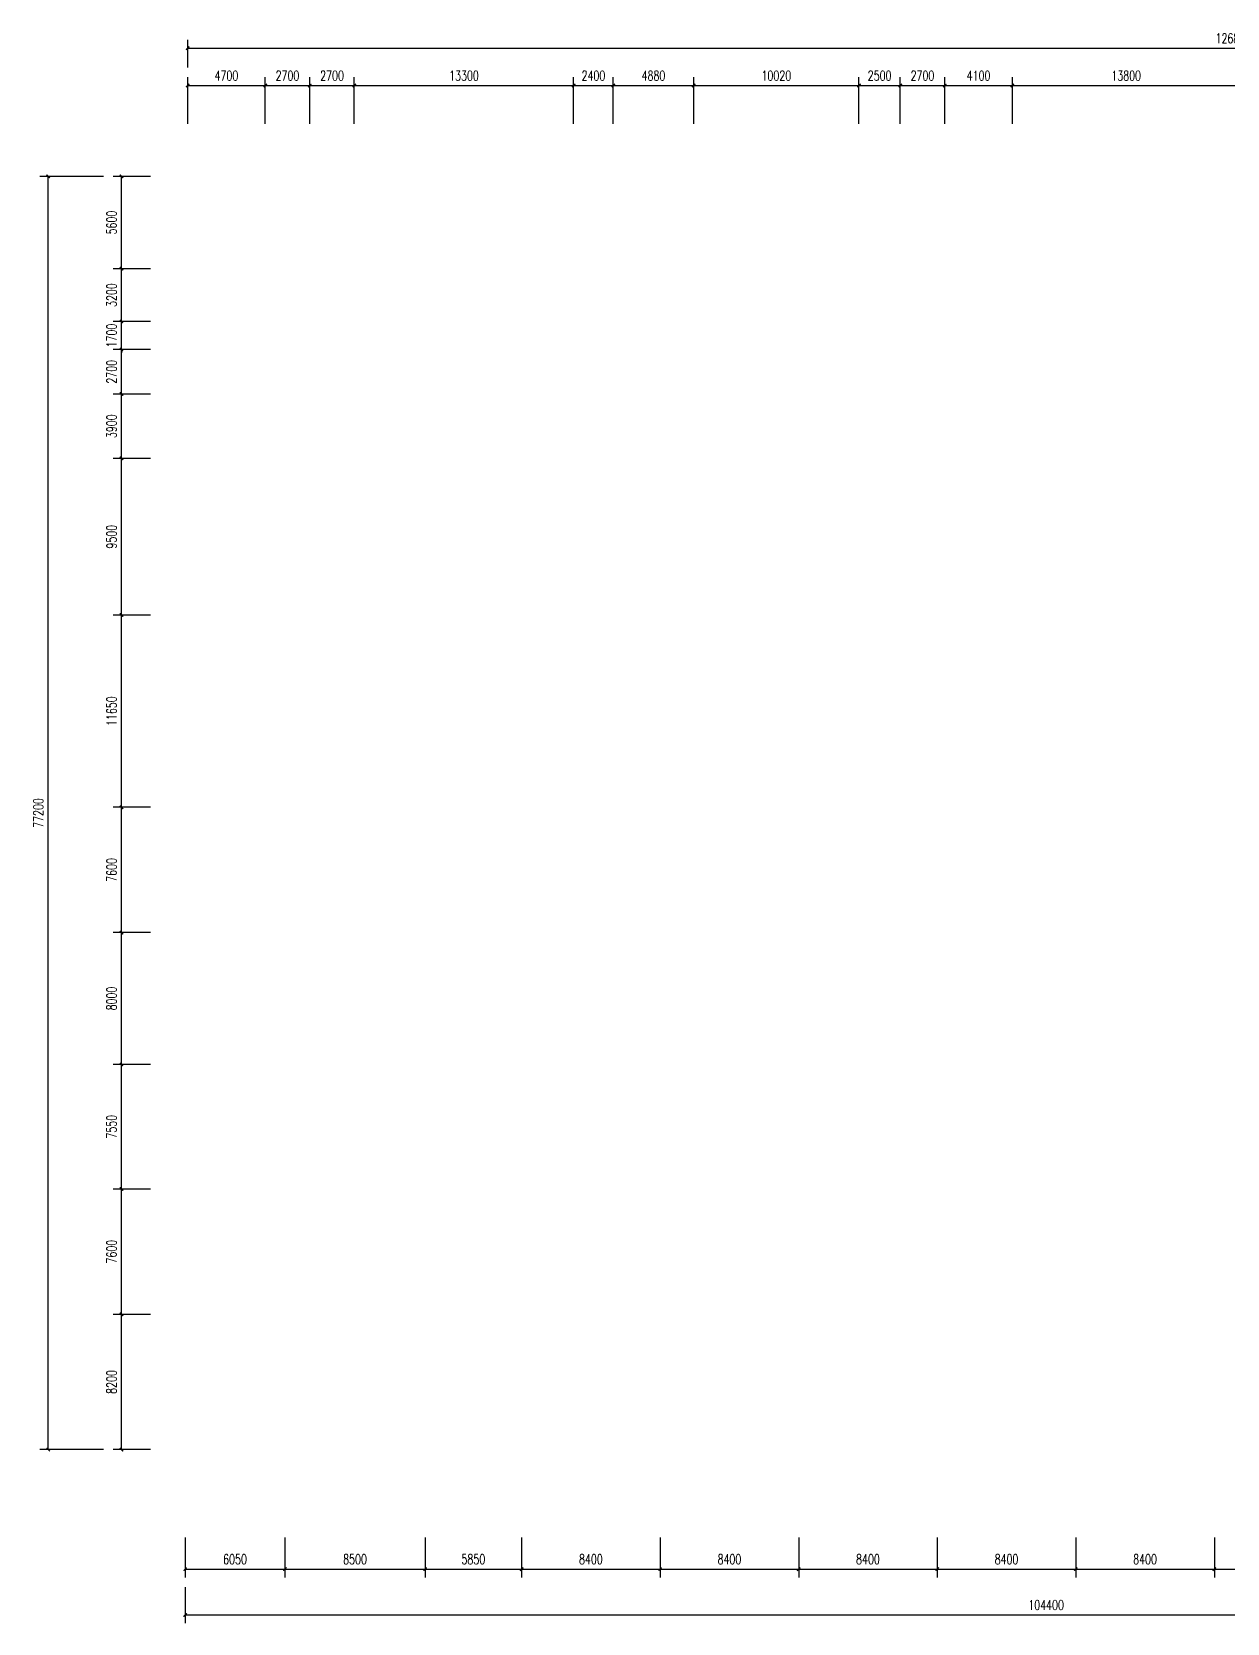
# Model space of a CAD drawing. Extents: x 23428 to 24977637, y 11095 to 11339778.
# Drawn here: x 24293843 to 24366317, y 11167048 to 11263536 of the extents above; entities that cross this region are included whole.
import ezdxf

# ---------------------------------------------------------------- set-up
doc = ezdxf.new("R2010")
doc.units = 0
doc.header["$LTSCALE"] = 1000
doc.layers.add('A-ANNO-DIMS', color=3, linetype='Continuous')
doc.styles.add('DIM_FONT', font='SIMPLEX', dxfattribs={"width": 0.7, "bigfont": 'GBCBIG'})
doc.dimstyles.new('DIMN200', dxfattribs={"dimscale": 2, "dimtxt": 300, "dimasz": 100, "dimexe": 250, "dimexo": 300, "dimgap": 150, "dimtad": 1, "dimdec": 0, "dimzin": 0, "dimdsep": 46, "dimtxsty": 'DIM_FONT', "dimblk": 'ARCHTICK', "dimcen": 0.09, "dimclrt": 7, "dimazin": 2, "dimtfac": 1, "dimtdec": 0, "dimtix": 1, "dimtmove": 2, "dimatfit": 3, "dimldrblk": 'ARCHTICK', "dimfxl": 1, "dimtolj": 1, "dimtzin": 0, "dimarcsym": 0})

# ---------------------------------------------------------------- blocks, each defined once
blk = doc.blocks.new('_ArchTick')
at = {"color": 0, "linetype": 'ByBlock', "const_width": 0.4}
blk.add_lwpolyline([(-0.5, -0.5), (0.5, 0.5)], dxfattribs=at)
blk = doc.blocks.new('*D109')
at = {"layer": 'A-ANNO-DIMS', "color": 0, "lineweight": -2}
for p, q in [((24298179, 11254772), (24294337, 11254772)), ((24294837, 11177572), (24294837, 11254772)), ((24298179, 11177572), (24294337, 11177572))]:
    blk.add_line(p, q, dxfattribs=at)
at = {"layer": 'Defpoints', "color": 0}
for p in [(24294837, 11254772), (24298779, 11254772), (24298779, 11177572)]:
    blk.add_point(p, dxfattribs=at)
at = {"layer": 'A-ANNO-DIMS', "color": 0, "lineweight": -2, "xscale": 200, "yscale": 200, "zscale": 200}
for p, rotation in [((24294837, 11254772), 90), ((24294837, 11177572), 270)]:
    blk.add_blockref('_ArchTick', p, dxfattribs=dict(at, rotation=rotation))
at = {"layer": 'A-ANNO-DIMS', "color": 7, "insert": (24294237, 11216172), "char_height": 600, "attachment_point": 5, "rotation": 90, "style": 'DIM_FONT'}
blk.add_mtext('\\A1;77200', dxfattribs=at)
blk = doc.blocks.new('*D110')
at = {"layer": 'A-ANNO-DIMS', "color": 0, "lineweight": -2}
for p, q in [((24301048, 11185772), (24298779, 11185772)), ((24299279, 11177572), (24299279, 11185772)), ((24301048, 11177572), (24298779, 11177572))]:
    blk.add_line(p, q, dxfattribs=at)
at = {"layer": 'Defpoints', "color": 0}
for p in [(24299279, 11185772), (24301648, 11185772), (24301648, 11177572)]:
    blk.add_point(p, dxfattribs=at)
at = {"layer": 'A-ANNO-DIMS', "color": 0, "lineweight": -2, "xscale": 200, "yscale": 200, "zscale": 200}
for p, rotation in [((24299279, 11185772), 90), ((24299279, 11177572), 270)]:
    blk.add_blockref('_ArchTick', p, dxfattribs=dict(at, rotation=rotation))
at = {"layer": 'A-ANNO-DIMS', "color": 7, "insert": (24298679, 11181672), "char_height": 600, "attachment_point": 5, "rotation": 90, "style": 'DIM_FONT'}
blk.add_mtext('\\A1;8200', dxfattribs=at)
blk = doc.blocks.new('*D111')
at = {"layer": 'A-ANNO-DIMS', "color": 0, "lineweight": -2}
for p, q in [((24301048, 11193372), (24298779, 11193372)), ((24299279, 11185772), (24299279, 11193372)), ((24301048, 11185772), (24298779, 11185772))]:
    blk.add_line(p, q, dxfattribs=at)
at = {"layer": 'Defpoints', "color": 0}
for p in [(24299279, 11193372), (24301648, 11193372), (24301648, 11185772)]:
    blk.add_point(p, dxfattribs=at)
at = {"layer": 'A-ANNO-DIMS', "color": 0, "lineweight": -2, "xscale": 200, "yscale": 200, "zscale": 200}
for p, rotation in [((24299279, 11193372), 90), ((24299279, 11185772), 270)]:
    blk.add_blockref('_ArchTick', p, dxfattribs=dict(at, rotation=rotation))
at = {"layer": 'A-ANNO-DIMS', "color": 7, "insert": (24298679, 11189572), "char_height": 600, "attachment_point": 5, "rotation": 90, "style": 'DIM_FONT'}
blk.add_mtext('\\A1;7600', dxfattribs=at)
blk = doc.blocks.new('*D112')
at = {"layer": 'A-ANNO-DIMS', "color": 0, "lineweight": -2}
for p, q in [((24301048, 11200922), (24298779, 11200922)), ((24299279, 11193372), (24299279, 11200922)), ((24301048, 11193372), (24298779, 11193372))]:
    blk.add_line(p, q, dxfattribs=at)
at = {"layer": 'Defpoints', "color": 0}
for p in [(24299279, 11200922), (24301648, 11200922), (24301648, 11193372)]:
    blk.add_point(p, dxfattribs=at)
at = {"layer": 'A-ANNO-DIMS', "color": 0, "lineweight": -2, "xscale": 200, "yscale": 200, "zscale": 200}
for p, rotation in [((24299279, 11200922), 90), ((24299279, 11193372), 270)]:
    blk.add_blockref('_ArchTick', p, dxfattribs=dict(at, rotation=rotation))
at = {"layer": 'A-ANNO-DIMS', "color": 7, "insert": (24298679, 11197147), "char_height": 600, "attachment_point": 5, "rotation": 90, "style": 'DIM_FONT'}
blk.add_mtext('\\A1;7550', dxfattribs=at)
blk = doc.blocks.new('*D113')
at = {"layer": 'A-ANNO-DIMS', "color": 0, "lineweight": -2}
for p, q in [((24301048, 11208922), (24298779, 11208922)), ((24299279, 11200922), (24299279, 11208922)), ((24301048, 11200922), (24298779, 11200922))]:
    blk.add_line(p, q, dxfattribs=at)
at = {"layer": 'Defpoints', "color": 0}
for p in [(24299279, 11208922), (24301648, 11208922), (24301648, 11200922)]:
    blk.add_point(p, dxfattribs=at)
at = {"layer": 'A-ANNO-DIMS', "color": 0, "lineweight": -2, "xscale": 200, "yscale": 200, "zscale": 200}
for p, rotation in [((24299279, 11208922), 90), ((24299279, 11200922), 270)]:
    blk.add_blockref('_ArchTick', p, dxfattribs=dict(at, rotation=rotation))
at = {"layer": 'A-ANNO-DIMS', "color": 7, "insert": (24298679, 11204922), "char_height": 600, "attachment_point": 5, "rotation": 90, "style": 'DIM_FONT'}
blk.add_mtext('\\A1;8000', dxfattribs=at)
blk = doc.blocks.new('*D114')
at = {"layer": 'A-ANNO-DIMS', "color": 0, "lineweight": -2}
for p, q in [((24301048, 11216522), (24298779, 11216522)), ((24299279, 11208922), (24299279, 11216522)), ((24301048, 11208922), (24298779, 11208922))]:
    blk.add_line(p, q, dxfattribs=at)
at = {"layer": 'Defpoints', "color": 0}
for p in [(24299279, 11216522), (24301648, 11216522), (24301648, 11208922)]:
    blk.add_point(p, dxfattribs=at)
at = {"layer": 'A-ANNO-DIMS', "color": 0, "lineweight": -2, "xscale": 200, "yscale": 200, "zscale": 200}
for p, rotation in [((24299279, 11216522), 90), ((24299279, 11208922), 270)]:
    blk.add_blockref('_ArchTick', p, dxfattribs=dict(at, rotation=rotation))
at = {"layer": 'A-ANNO-DIMS', "color": 7, "insert": (24298679, 11212722), "char_height": 600, "attachment_point": 5, "rotation": 90, "style": 'DIM_FONT'}
blk.add_mtext('\\A1;7600', dxfattribs=at)
blk = doc.blocks.new('*D115')
at = {"layer": 'A-ANNO-DIMS', "color": 0, "lineweight": -2}
for p, q in [((24301048, 11228172), (24298779, 11228172)), ((24299279, 11216522), (24299279, 11228172)), ((24301048, 11216522), (24298779, 11216522))]:
    blk.add_line(p, q, dxfattribs=at)
at = {"layer": 'Defpoints', "color": 0}
for p in [(24299279, 11228172), (24301648, 11228172), (24301648, 11216522)]:
    blk.add_point(p, dxfattribs=at)
at = {"layer": 'A-ANNO-DIMS', "color": 0, "lineweight": -2, "xscale": 200, "yscale": 200, "zscale": 200}
for p, rotation in [((24299279, 11228172), 90), ((24299279, 11216522), 270)]:
    blk.add_blockref('_ArchTick', p, dxfattribs=dict(at, rotation=rotation))
at = {"layer": 'A-ANNO-DIMS', "color": 7, "insert": (24298679, 11222347), "char_height": 600, "attachment_point": 5, "rotation": 90, "style": 'DIM_FONT'}
blk.add_mtext('\\A1;11650', dxfattribs=at)
blk = doc.blocks.new('*D116')
at = {"layer": 'A-ANNO-DIMS', "color": 0, "lineweight": -2}
for p, q in [((24301048, 11237672), (24298779, 11237672)), ((24299279, 11228172), (24299279, 11237672)), ((24301048, 11228172), (24298779, 11228172))]:
    blk.add_line(p, q, dxfattribs=at)
at = {"layer": 'Defpoints', "color": 0}
for p in [(24299279, 11237672), (24301648, 11237672), (24301648, 11228172)]:
    blk.add_point(p, dxfattribs=at)
at = {"layer": 'A-ANNO-DIMS', "color": 0, "lineweight": -2, "xscale": 200, "yscale": 200, "zscale": 200}
for p, rotation in [((24299279, 11237672), 90), ((24299279, 11228172), 270)]:
    blk.add_blockref('_ArchTick', p, dxfattribs=dict(at, rotation=rotation))
at = {"layer": 'A-ANNO-DIMS', "color": 7, "insert": (24298679, 11232922), "char_height": 600, "attachment_point": 5, "rotation": 90, "style": 'DIM_FONT'}
blk.add_mtext('\\A1;9500', dxfattribs=at)
blk = doc.blocks.new('*D117')
at = {"layer": 'A-ANNO-DIMS', "color": 0, "lineweight": -2}
for p, q in [((24301048, 11241572), (24298779, 11241572)), ((24299279, 11237672), (24299279, 11241572)), ((24301048, 11237672), (24298779, 11237672))]:
    blk.add_line(p, q, dxfattribs=at)
at = {"layer": 'Defpoints', "color": 0}
for p in [(24299279, 11241572), (24301648, 11241572), (24301648, 11237672)]:
    blk.add_point(p, dxfattribs=at)
at = {"layer": 'A-ANNO-DIMS', "color": 0, "lineweight": -2, "xscale": 200, "yscale": 200, "zscale": 200}
for p, rotation in [((24299279, 11241572), 90), ((24299279, 11237672), 270)]:
    blk.add_blockref('_ArchTick', p, dxfattribs=dict(at, rotation=rotation))
at = {"layer": 'A-ANNO-DIMS', "color": 7, "insert": (24298679, 11239622), "char_height": 600, "attachment_point": 5, "rotation": 90, "style": 'DIM_FONT'}
blk.add_mtext('\\A1;3900', dxfattribs=at)
blk = doc.blocks.new('*D118')
at = {"layer": 'A-ANNO-DIMS', "color": 0, "lineweight": -2}
for p, q in [((24301048, 11244272), (24298779, 11244272)), ((24299279, 11241572), (24299279, 11244272)), ((24301048, 11241572), (24298779, 11241572))]:
    blk.add_line(p, q, dxfattribs=at)
at = {"layer": 'Defpoints', "color": 0}
for p in [(24299279, 11244272), (24301648, 11244272), (24301648, 11241572)]:
    blk.add_point(p, dxfattribs=at)
at = {"layer": 'A-ANNO-DIMS', "color": 0, "lineweight": -2, "xscale": 200, "yscale": 200, "zscale": 200}
for p, rotation in [((24299279, 11244272), 90), ((24299279, 11241572), 270)]:
    blk.add_blockref('_ArchTick', p, dxfattribs=dict(at, rotation=rotation))
at = {"layer": 'A-ANNO-DIMS', "color": 7, "insert": (24298679, 11242922), "char_height": 600, "attachment_point": 5, "rotation": 90, "style": 'DIM_FONT'}
blk.add_mtext('\\A1;2700', dxfattribs=at)
blk = doc.blocks.new('*D119')
at = {"layer": 'A-ANNO-DIMS', "color": 0, "lineweight": -2}
for p, q in [((24301048, 11245972), (24298779, 11245972)), ((24299279, 11245972), (24299279, 11246172)), ((24299279, 11244272), (24299279, 11245972)), ((24301048, 11244272), (24298779, 11244272)), ((24299279, 11244272), (24299279, 11244072))]:
    blk.add_line(p, q, dxfattribs=at)
at = {"layer": 'Defpoints', "color": 0}
for p in [(24299279, 11245972), (24301648, 11245972), (24301648, 11244272)]:
    blk.add_point(p, dxfattribs=at)
at = {"layer": 'A-ANNO-DIMS', "color": 0, "lineweight": -2, "xscale": 200, "yscale": 200, "zscale": 200}
for p, rotation in [((24299279, 11245972), 270), ((24299279, 11244272), 90)]:
    blk.add_blockref('_ArchTick', p, dxfattribs=dict(at, rotation=rotation))
at = {"layer": 'A-ANNO-DIMS', "color": 7, "insert": (24298679, 11245122), "char_height": 600, "attachment_point": 5, "rotation": 90, "style": 'DIM_FONT'}
blk.add_mtext('\\A1;1700', dxfattribs=at)
blk = doc.blocks.new('*D120')
at = {"layer": 'A-ANNO-DIMS', "color": 0, "lineweight": -2}
for p, q in [((24301048, 11249172), (24298779, 11249172)), ((24299279, 11245972), (24299279, 11249172)), ((24301048, 11245972), (24298779, 11245972))]:
    blk.add_line(p, q, dxfattribs=at)
at = {"layer": 'Defpoints', "color": 0}
for p in [(24299279, 11249172), (24301648, 11249172), (24301648, 11245972)]:
    blk.add_point(p, dxfattribs=at)
at = {"layer": 'A-ANNO-DIMS', "color": 0, "lineweight": -2, "xscale": 200, "yscale": 200, "zscale": 200}
for p, rotation in [((24299279, 11249172), 90), ((24299279, 11245972), 270)]:
    blk.add_blockref('_ArchTick', p, dxfattribs=dict(at, rotation=rotation))
at = {"layer": 'A-ANNO-DIMS', "color": 7, "insert": (24298679, 11247572), "char_height": 600, "attachment_point": 5, "rotation": 90, "style": 'DIM_FONT'}
blk.add_mtext('\\A1;3200', dxfattribs=at)
blk = doc.blocks.new('*D121')
at = {"layer": 'A-ANNO-DIMS', "color": 0, "lineweight": -2}
for p, q in [((24301048, 11254772), (24298779, 11254772)), ((24299279, 11249172), (24299279, 11254772)), ((24301048, 11249172), (24298779, 11249172))]:
    blk.add_line(p, q, dxfattribs=at)
at = {"layer": 'Defpoints', "color": 0}
for p in [(24299279, 11254772), (24301648, 11254772), (24301648, 11249172)]:
    blk.add_point(p, dxfattribs=at)
at = {"layer": 'A-ANNO-DIMS', "color": 0, "lineweight": -2, "xscale": 200, "yscale": 200, "zscale": 200}
for p, rotation in [((24299279, 11254772), 90), ((24299279, 11249172), 270)]:
    blk.add_blockref('_ArchTick', p, dxfattribs=dict(at, rotation=rotation))
at = {"layer": 'A-ANNO-DIMS', "color": 7, "insert": (24298679, 11251972), "char_height": 600, "attachment_point": 5, "rotation": 90, "style": 'DIM_FONT'}
blk.add_mtext('\\A1;5600', dxfattribs=at)
blk = doc.blocks.new('*D372')
at = {"layer": 'A-ANNO-DIMS', "color": 0, "lineweight": -2}
for p, q in [((24303294, 11261381), (24303294, 11263043)), ((24303294, 11262543), (24430094, 11262543)), ((24430094, 11261381), (24430094, 11263043))]:
    blk.add_line(p, q, dxfattribs=at)
at = {"layer": 'Defpoints', "color": 0}
for p in [(24430094, 11262543), (24303294, 11260781), (24430094, 11260781)]:
    blk.add_point(p, dxfattribs=at)
at = {"layer": 'A-ANNO-DIMS', "color": 0, "lineweight": -2, "xscale": 200, "yscale": 200, "zscale": 200, "rotation": 180}
blk.add_blockref('_ArchTick', (24303294, 11262543), dxfattribs=at)
at = {"layer": 'A-ANNO-DIMS', "color": 0, "lineweight": -2, "xscale": 200, "yscale": 200, "zscale": 200}
blk.add_blockref('_ArchTick', (24430094, 11262543), dxfattribs=at)
at = {"layer": 'A-ANNO-DIMS', "color": 7, "insert": (24366694, 11263143), "char_height": 600, "attachment_point": 5, "style": 'DIM_FONT'}
blk.add_mtext('\\A1;126800', dxfattribs=at)
blk = doc.blocks.new('*D373')
at = {"layer": 'A-ANNO-DIMS', "color": 0, "lineweight": -2}
for p, q in [((24303294, 11257967), (24303294, 11260781)), ((24303294, 11260281), (24307994, 11260281)), ((24307994, 11257967), (24307994, 11260781))]:
    blk.add_line(p, q, dxfattribs=at)
at = {"layer": 'Defpoints', "color": 0}
for p in [(24307994, 11260281), (24303294, 11257367), (24307994, 11257367)]:
    blk.add_point(p, dxfattribs=at)
at = {"layer": 'A-ANNO-DIMS', "color": 0, "lineweight": -2, "xscale": 200, "yscale": 200, "zscale": 200, "rotation": 180}
blk.add_blockref('_ArchTick', (24303294, 11260281), dxfattribs=at)
at = {"layer": 'A-ANNO-DIMS', "color": 0, "lineweight": -2, "xscale": 200, "yscale": 200, "zscale": 200}
blk.add_blockref('_ArchTick', (24307994, 11260281), dxfattribs=at)
at = {"layer": 'A-ANNO-DIMS', "color": 7, "insert": (24305644, 11260881), "char_height": 600, "attachment_point": 5, "style": 'DIM_FONT'}
blk.add_mtext('\\A1;4700', dxfattribs=at)
blk = doc.blocks.new('*D374')
at = {"layer": 'A-ANNO-DIMS', "color": 0, "lineweight": -2}
for p, q in [((24307994, 11257967), (24307994, 11260781)), ((24307994, 11260281), (24310694, 11260281)), ((24310694, 11257967), (24310694, 11260781))]:
    blk.add_line(p, q, dxfattribs=at)
at = {"layer": 'Defpoints', "color": 0}
for p in [(24310694, 11260281), (24307994, 11257367), (24310694, 11257367)]:
    blk.add_point(p, dxfattribs=at)
at = {"layer": 'A-ANNO-DIMS', "color": 0, "lineweight": -2, "xscale": 200, "yscale": 200, "zscale": 200, "rotation": 180}
blk.add_blockref('_ArchTick', (24307994, 11260281), dxfattribs=at)
at = {"layer": 'A-ANNO-DIMS', "color": 0, "lineweight": -2, "xscale": 200, "yscale": 200, "zscale": 200}
blk.add_blockref('_ArchTick', (24310694, 11260281), dxfattribs=at)
at = {"layer": 'A-ANNO-DIMS', "color": 7, "insert": (24309344, 11260881), "char_height": 600, "attachment_point": 5, "style": 'DIM_FONT'}
blk.add_mtext('\\A1;2700', dxfattribs=at)
blk = doc.blocks.new('*D375')
at = {"layer": 'A-ANNO-DIMS', "color": 0, "lineweight": -2}
for p, q in [((24310694, 11257967), (24310694, 11260781)), ((24310694, 11260281), (24313394, 11260281)), ((24313394, 11257967), (24313394, 11260781))]:
    blk.add_line(p, q, dxfattribs=at)
at = {"layer": 'Defpoints', "color": 0}
for p in [(24313394, 11260281), (24310694, 11257367), (24313394, 11257367)]:
    blk.add_point(p, dxfattribs=at)
at = {"layer": 'A-ANNO-DIMS', "color": 0, "lineweight": -2, "xscale": 200, "yscale": 200, "zscale": 200, "rotation": 180}
blk.add_blockref('_ArchTick', (24310694, 11260281), dxfattribs=at)
at = {"layer": 'A-ANNO-DIMS', "color": 0, "lineweight": -2, "xscale": 200, "yscale": 200, "zscale": 200}
blk.add_blockref('_ArchTick', (24313394, 11260281), dxfattribs=at)
at = {"layer": 'A-ANNO-DIMS', "color": 7, "insert": (24312044, 11260881), "char_height": 600, "attachment_point": 5, "style": 'DIM_FONT'}
blk.add_mtext('\\A1;2700', dxfattribs=at)
blk = doc.blocks.new('*D376')
at = {"layer": 'A-ANNO-DIMS', "color": 0, "lineweight": -2}
for p, q in [((24313394, 11257967), (24313394, 11260781)), ((24313394, 11260281), (24326694, 11260281)), ((24326694, 11257967), (24326694, 11260781))]:
    blk.add_line(p, q, dxfattribs=at)
at = {"layer": 'Defpoints', "color": 0}
for p in [(24326694, 11260281), (24313394, 11257367), (24326694, 11257367)]:
    blk.add_point(p, dxfattribs=at)
at = {"layer": 'A-ANNO-DIMS', "color": 0, "lineweight": -2, "xscale": 200, "yscale": 200, "zscale": 200, "rotation": 180}
blk.add_blockref('_ArchTick', (24313394, 11260281), dxfattribs=at)
at = {"layer": 'A-ANNO-DIMS', "color": 0, "lineweight": -2, "xscale": 200, "yscale": 200, "zscale": 200}
blk.add_blockref('_ArchTick', (24326694, 11260281), dxfattribs=at)
at = {"layer": 'A-ANNO-DIMS', "color": 7, "insert": (24320044, 11260881), "char_height": 600, "attachment_point": 5, "style": 'DIM_FONT'}
blk.add_mtext('\\A1;13300', dxfattribs=at)
blk = doc.blocks.new('*D377')
at = {"layer": 'A-ANNO-DIMS', "color": 0, "lineweight": -2}
for p, q in [((24326694, 11257967), (24326694, 11260781)), ((24326694, 11260281), (24329094, 11260281)), ((24329094, 11257967), (24329094, 11260781))]:
    blk.add_line(p, q, dxfattribs=at)
at = {"layer": 'Defpoints', "color": 0}
for p in [(24329094, 11260281), (24326694, 11257367), (24329094, 11257367)]:
    blk.add_point(p, dxfattribs=at)
at = {"layer": 'A-ANNO-DIMS', "color": 0, "lineweight": -2, "xscale": 200, "yscale": 200, "zscale": 200, "rotation": 180}
blk.add_blockref('_ArchTick', (24326694, 11260281), dxfattribs=at)
at = {"layer": 'A-ANNO-DIMS', "color": 0, "lineweight": -2, "xscale": 200, "yscale": 200, "zscale": 200}
blk.add_blockref('_ArchTick', (24329094, 11260281), dxfattribs=at)
at = {"layer": 'A-ANNO-DIMS', "color": 7, "insert": (24327894, 11260881), "char_height": 600, "attachment_point": 5, "style": 'DIM_FONT'}
blk.add_mtext('\\A1;2400', dxfattribs=at)
blk = doc.blocks.new('*D378')
at = {"layer": 'A-ANNO-DIMS', "color": 0, "lineweight": -2}
for p, q in [((24329094, 11257967), (24329094, 11260781)), ((24329094, 11260281), (24333974, 11260281)), ((24333974, 11257967), (24333974, 11260781))]:
    blk.add_line(p, q, dxfattribs=at)
at = {"layer": 'Defpoints', "color": 0}
for p in [(24333974, 11260281), (24329094, 11257367), (24333974, 11257367)]:
    blk.add_point(p, dxfattribs=at)
at = {"layer": 'A-ANNO-DIMS', "color": 0, "lineweight": -2, "xscale": 200, "yscale": 200, "zscale": 200, "rotation": 180}
blk.add_blockref('_ArchTick', (24329094, 11260281), dxfattribs=at)
at = {"layer": 'A-ANNO-DIMS', "color": 0, "lineweight": -2, "xscale": 200, "yscale": 200, "zscale": 200}
blk.add_blockref('_ArchTick', (24333974, 11260281), dxfattribs=at)
at = {"layer": 'A-ANNO-DIMS', "color": 7, "insert": (24331534, 11260881), "char_height": 600, "attachment_point": 5, "style": 'DIM_FONT'}
blk.add_mtext('\\A1;4880', dxfattribs=at)
blk = doc.blocks.new('*D379')
at = {"layer": 'A-ANNO-DIMS', "color": 0, "lineweight": -2}
for p, q in [((24333974, 11257967), (24333974, 11260781)), ((24333974, 11260281), (24343994, 11260281)), ((24343994, 11257967), (24343994, 11260781))]:
    blk.add_line(p, q, dxfattribs=at)
at = {"layer": 'Defpoints', "color": 0}
for p in [(24343994, 11260281), (24333974, 11257367), (24343994, 11257367)]:
    blk.add_point(p, dxfattribs=at)
at = {"layer": 'A-ANNO-DIMS', "color": 0, "lineweight": -2, "xscale": 200, "yscale": 200, "zscale": 200, "rotation": 180}
blk.add_blockref('_ArchTick', (24333974, 11260281), dxfattribs=at)
at = {"layer": 'A-ANNO-DIMS', "color": 0, "lineweight": -2, "xscale": 200, "yscale": 200, "zscale": 200}
blk.add_blockref('_ArchTick', (24343994, 11260281), dxfattribs=at)
at = {"layer": 'A-ANNO-DIMS', "color": 7, "insert": (24338984, 11260881), "char_height": 600, "attachment_point": 5, "style": 'DIM_FONT'}
blk.add_mtext('\\A1;10020', dxfattribs=at)
blk = doc.blocks.new('*D380')
at = {"layer": 'A-ANNO-DIMS', "color": 0, "lineweight": -2}
for p, q in [((24343994, 11257967), (24343994, 11260781)), ((24343994, 11260281), (24346494, 11260281)), ((24346494, 11257967), (24346494, 11260781))]:
    blk.add_line(p, q, dxfattribs=at)
at = {"layer": 'Defpoints', "color": 0}
for p in [(24346494, 11260281), (24343994, 11257367), (24346494, 11257367)]:
    blk.add_point(p, dxfattribs=at)
at = {"layer": 'A-ANNO-DIMS', "color": 0, "lineweight": -2, "xscale": 200, "yscale": 200, "zscale": 200, "rotation": 180}
blk.add_blockref('_ArchTick', (24343994, 11260281), dxfattribs=at)
at = {"layer": 'A-ANNO-DIMS', "color": 0, "lineweight": -2, "xscale": 200, "yscale": 200, "zscale": 200}
blk.add_blockref('_ArchTick', (24346494, 11260281), dxfattribs=at)
at = {"layer": 'A-ANNO-DIMS', "color": 7, "insert": (24345244, 11260881), "char_height": 600, "attachment_point": 5, "style": 'DIM_FONT'}
blk.add_mtext('\\A1;2500', dxfattribs=at)
blk = doc.blocks.new('*D381')
at = {"layer": 'A-ANNO-DIMS', "color": 0, "lineweight": -2}
for p, q in [((24346494, 11257967), (24346494, 11260781)), ((24346494, 11260281), (24349194, 11260281)), ((24349194, 11257967), (24349194, 11260781))]:
    blk.add_line(p, q, dxfattribs=at)
at = {"layer": 'Defpoints', "color": 0}
for p in [(24349194, 11260281), (24346494, 11257367), (24349194, 11257367)]:
    blk.add_point(p, dxfattribs=at)
at = {"layer": 'A-ANNO-DIMS', "color": 0, "lineweight": -2, "xscale": 200, "yscale": 200, "zscale": 200, "rotation": 180}
blk.add_blockref('_ArchTick', (24346494, 11260281), dxfattribs=at)
at = {"layer": 'A-ANNO-DIMS', "color": 0, "lineweight": -2, "xscale": 200, "yscale": 200, "zscale": 200}
blk.add_blockref('_ArchTick', (24349194, 11260281), dxfattribs=at)
at = {"layer": 'A-ANNO-DIMS', "color": 7, "insert": (24347844, 11260881), "char_height": 600, "attachment_point": 5, "style": 'DIM_FONT'}
blk.add_mtext('\\A1;2700', dxfattribs=at)
blk = doc.blocks.new('*D382')
at = {"layer": 'A-ANNO-DIMS', "color": 0, "lineweight": -2}
for p, q in [((24349194, 11257967), (24349194, 11260781)), ((24349194, 11260281), (24353294, 11260281)), ((24353294, 11257967), (24353294, 11260781))]:
    blk.add_line(p, q, dxfattribs=at)
at = {"layer": 'Defpoints', "color": 0}
for p in [(24353294, 11260281), (24349194, 11257367), (24353294, 11257367)]:
    blk.add_point(p, dxfattribs=at)
at = {"layer": 'A-ANNO-DIMS', "color": 0, "lineweight": -2, "xscale": 200, "yscale": 200, "zscale": 200, "rotation": 180}
blk.add_blockref('_ArchTick', (24349194, 11260281), dxfattribs=at)
at = {"layer": 'A-ANNO-DIMS', "color": 0, "lineweight": -2, "xscale": 200, "yscale": 200, "zscale": 200}
blk.add_blockref('_ArchTick', (24353294, 11260281), dxfattribs=at)
at = {"layer": 'A-ANNO-DIMS', "color": 7, "insert": (24351244, 11260881), "char_height": 600, "attachment_point": 5, "style": 'DIM_FONT'}
blk.add_mtext('\\A1;4100', dxfattribs=at)
blk = doc.blocks.new('*D383')
at = {"layer": 'A-ANNO-DIMS', "color": 0, "lineweight": -2}
for p, q in [((24353294, 11257967), (24353294, 11260781)), ((24353294, 11260281), (24367094, 11260281)), ((24367094, 11257967), (24367094, 11260781))]:
    blk.add_line(p, q, dxfattribs=at)
at = {"layer": 'Defpoints', "color": 0}
for p in [(24367094, 11260281), (24353294, 11257367), (24367094, 11257367)]:
    blk.add_point(p, dxfattribs=at)
at = {"layer": 'A-ANNO-DIMS', "color": 0, "lineweight": -2, "xscale": 200, "yscale": 200, "zscale": 200, "rotation": 180}
blk.add_blockref('_ArchTick', (24353294, 11260281), dxfattribs=at)
at = {"layer": 'A-ANNO-DIMS', "color": 0, "lineweight": -2, "xscale": 200, "yscale": 200, "zscale": 200}
blk.add_blockref('_ArchTick', (24367094, 11260281), dxfattribs=at)
at = {"layer": 'A-ANNO-DIMS', "color": 7, "insert": (24360194, 11260881), "char_height": 600, "attachment_point": 5, "style": 'DIM_FONT'}
blk.add_mtext('\\A1;13800', dxfattribs=at)
blk = doc.blocks.new('*D397')
at = {"layer": 'A-ANNO-DIMS', "color": 0, "lineweight": -2}
for p, q in [((24303139, 11169225), (24303139, 11167048)), ((24407539, 11169225), (24407539, 11167048)), ((24303139, 11167548), (24407539, 11167548))]:
    blk.add_line(p, q, dxfattribs=at)
at = {"layer": 'Defpoints', "color": 0}
for p in [(24303139, 11169825), (24407539, 11169825), (24407539, 11167548)]:
    blk.add_point(p, dxfattribs=at)
at = {"layer": 'A-ANNO-DIMS', "color": 0, "lineweight": -2, "xscale": 200, "yscale": 200, "zscale": 200, "rotation": 180}
blk.add_blockref('_ArchTick', (24303139, 11167548), dxfattribs=at)
at = {"layer": 'A-ANNO-DIMS', "color": 0, "lineweight": -2, "xscale": 200, "yscale": 200, "zscale": 200}
blk.add_blockref('_ArchTick', (24407539, 11167548), dxfattribs=at)
at = {"layer": 'A-ANNO-DIMS', "color": 7, "insert": (24355339, 11168148), "char_height": 600, "attachment_point": 5, "style": 'DIM_FONT'}
blk.add_mtext('\\A1;104400', dxfattribs=at)
blk = doc.blocks.new('*D402')
at = {"layer": 'A-ANNO-DIMS', "color": 0, "lineweight": -2}
for p, q in [((24365539, 11172235), (24365539, 11169825)), ((24373939, 11172235), (24373939, 11169825)), ((24365539, 11170325), (24373939, 11170325))]:
    blk.add_line(p, q, dxfattribs=at)
at = {"layer": 'Defpoints', "color": 0}
for p in [(24365539, 11172835), (24373939, 11172835), (24373939, 11170325)]:
    blk.add_point(p, dxfattribs=at)
at = {"layer": 'A-ANNO-DIMS', "color": 0, "lineweight": -2, "xscale": 200, "yscale": 200, "zscale": 200, "rotation": 180}
blk.add_blockref('_ArchTick', (24365539, 11170325), dxfattribs=at)
at = {"layer": 'A-ANNO-DIMS', "color": 0, "lineweight": -2, "xscale": 200, "yscale": 200, "zscale": 200}
blk.add_blockref('_ArchTick', (24373939, 11170325), dxfattribs=at)
at = {"layer": 'A-ANNO-DIMS', "color": 7, "insert": (24369739, 11170925), "char_height": 600, "attachment_point": 5, "style": 'DIM_FONT'}
blk.add_mtext('\\A1;8400', dxfattribs=at)
blk = doc.blocks.new('*D403')
at = {"layer": 'A-ANNO-DIMS', "color": 0, "lineweight": -2}
for p, q in [((24357139, 11172235), (24357139, 11169825)), ((24365539, 11172235), (24365539, 11169825)), ((24357139, 11170325), (24365539, 11170325))]:
    blk.add_line(p, q, dxfattribs=at)
at = {"layer": 'Defpoints', "color": 0}
for p in [(24357139, 11172835), (24365539, 11172835), (24365539, 11170325)]:
    blk.add_point(p, dxfattribs=at)
at = {"layer": 'A-ANNO-DIMS', "color": 0, "lineweight": -2, "xscale": 200, "yscale": 200, "zscale": 200, "rotation": 180}
blk.add_blockref('_ArchTick', (24357139, 11170325), dxfattribs=at)
at = {"layer": 'A-ANNO-DIMS', "color": 0, "lineweight": -2, "xscale": 200, "yscale": 200, "zscale": 200}
blk.add_blockref('_ArchTick', (24365539, 11170325), dxfattribs=at)
at = {"layer": 'A-ANNO-DIMS', "color": 7, "insert": (24361339, 11170925), "char_height": 600, "attachment_point": 5, "style": 'DIM_FONT'}
blk.add_mtext('\\A1;8400', dxfattribs=at)
blk = doc.blocks.new('*D404')
at = {"layer": 'A-ANNO-DIMS', "color": 0, "lineweight": -2}
for p, q in [((24348739, 11172235), (24348739, 11169825)), ((24357139, 11172235), (24357139, 11169825)), ((24348739, 11170325), (24357139, 11170325))]:
    blk.add_line(p, q, dxfattribs=at)
at = {"layer": 'Defpoints', "color": 0}
for p in [(24348739, 11172835), (24357139, 11172835), (24357139, 11170325)]:
    blk.add_point(p, dxfattribs=at)
at = {"layer": 'A-ANNO-DIMS', "color": 0, "lineweight": -2, "xscale": 200, "yscale": 200, "zscale": 200, "rotation": 180}
blk.add_blockref('_ArchTick', (24348739, 11170325), dxfattribs=at)
at = {"layer": 'A-ANNO-DIMS', "color": 0, "lineweight": -2, "xscale": 200, "yscale": 200, "zscale": 200}
blk.add_blockref('_ArchTick', (24357139, 11170325), dxfattribs=at)
at = {"layer": 'A-ANNO-DIMS', "color": 7, "insert": (24352939, 11170925), "char_height": 600, "attachment_point": 5, "style": 'DIM_FONT'}
blk.add_mtext('\\A1;8400', dxfattribs=at)
blk = doc.blocks.new('*D405')
at = {"layer": 'A-ANNO-DIMS', "color": 0, "lineweight": -2}
for p, q in [((24340339, 11172235), (24340339, 11169825)), ((24348739, 11172235), (24348739, 11169825)), ((24340339, 11170325), (24348739, 11170325))]:
    blk.add_line(p, q, dxfattribs=at)
at = {"layer": 'Defpoints', "color": 0}
for p in [(24340339, 11172835), (24348739, 11172835), (24348739, 11170325)]:
    blk.add_point(p, dxfattribs=at)
at = {"layer": 'A-ANNO-DIMS', "color": 0, "lineweight": -2, "xscale": 200, "yscale": 200, "zscale": 200, "rotation": 180}
blk.add_blockref('_ArchTick', (24340339, 11170325), dxfattribs=at)
at = {"layer": 'A-ANNO-DIMS', "color": 0, "lineweight": -2, "xscale": 200, "yscale": 200, "zscale": 200}
blk.add_blockref('_ArchTick', (24348739, 11170325), dxfattribs=at)
at = {"layer": 'A-ANNO-DIMS', "color": 7, "insert": (24344539, 11170925), "char_height": 600, "attachment_point": 5, "style": 'DIM_FONT'}
blk.add_mtext('\\A1;8400', dxfattribs=at)
blk = doc.blocks.new('*D406')
at = {"layer": 'A-ANNO-DIMS', "color": 0, "lineweight": -2}
for p, q in [((24331939, 11172235), (24331939, 11169825)), ((24340339, 11172235), (24340339, 11169825)), ((24331939, 11170325), (24340339, 11170325))]:
    blk.add_line(p, q, dxfattribs=at)
at = {"layer": 'Defpoints', "color": 0}
for p in [(24331939, 11172835), (24340339, 11172835), (24340339, 11170325)]:
    blk.add_point(p, dxfattribs=at)
at = {"layer": 'A-ANNO-DIMS', "color": 0, "lineweight": -2, "xscale": 200, "yscale": 200, "zscale": 200, "rotation": 180}
blk.add_blockref('_ArchTick', (24331939, 11170325), dxfattribs=at)
at = {"layer": 'A-ANNO-DIMS', "color": 0, "lineweight": -2, "xscale": 200, "yscale": 200, "zscale": 200}
blk.add_blockref('_ArchTick', (24340339, 11170325), dxfattribs=at)
at = {"layer": 'A-ANNO-DIMS', "color": 7, "insert": (24336139, 11170925), "char_height": 600, "attachment_point": 5, "style": 'DIM_FONT'}
blk.add_mtext('\\A1;8400', dxfattribs=at)
blk = doc.blocks.new('*D407')
at = {"layer": 'A-ANNO-DIMS', "color": 0, "lineweight": -2}
for p, q in [((24323539, 11172235), (24323539, 11169825)), ((24331939, 11172235), (24331939, 11169825)), ((24323539, 11170325), (24331939, 11170325))]:
    blk.add_line(p, q, dxfattribs=at)
at = {"layer": 'Defpoints', "color": 0}
for p in [(24323539, 11172835), (24331939, 11172835), (24331939, 11170325)]:
    blk.add_point(p, dxfattribs=at)
at = {"layer": 'A-ANNO-DIMS', "color": 0, "lineweight": -2, "xscale": 200, "yscale": 200, "zscale": 200, "rotation": 180}
blk.add_blockref('_ArchTick', (24323539, 11170325), dxfattribs=at)
at = {"layer": 'A-ANNO-DIMS', "color": 0, "lineweight": -2, "xscale": 200, "yscale": 200, "zscale": 200}
blk.add_blockref('_ArchTick', (24331939, 11170325), dxfattribs=at)
at = {"layer": 'A-ANNO-DIMS', "color": 7, "insert": (24327739, 11170925), "char_height": 600, "attachment_point": 5, "style": 'DIM_FONT'}
blk.add_mtext('\\A1;8400', dxfattribs=at)
blk = doc.blocks.new('*D408')
at = {"layer": 'A-ANNO-DIMS', "color": 0, "lineweight": -2}
for p, q in [((24317689, 11172235), (24317689, 11169825)), ((24323539, 11172235), (24323539, 11169825)), ((24317689, 11170325), (24323539, 11170325))]:
    blk.add_line(p, q, dxfattribs=at)
at = {"layer": 'Defpoints', "color": 0}
for p in [(24317689, 11172835), (24323539, 11172835), (24323539, 11170325)]:
    blk.add_point(p, dxfattribs=at)
at = {"layer": 'A-ANNO-DIMS', "color": 0, "lineweight": -2, "xscale": 200, "yscale": 200, "zscale": 200, "rotation": 180}
blk.add_blockref('_ArchTick', (24317689, 11170325), dxfattribs=at)
at = {"layer": 'A-ANNO-DIMS', "color": 0, "lineweight": -2, "xscale": 200, "yscale": 200, "zscale": 200}
blk.add_blockref('_ArchTick', (24323539, 11170325), dxfattribs=at)
at = {"layer": 'A-ANNO-DIMS', "color": 7, "insert": (24320614, 11170925), "char_height": 600, "attachment_point": 5, "style": 'DIM_FONT'}
blk.add_mtext('\\A1;5850', dxfattribs=at)
blk = doc.blocks.new('*D409')
at = {"layer": 'A-ANNO-DIMS', "color": 0, "lineweight": -2}
for p, q in [((24309189, 11172235), (24309189, 11169825)), ((24317689, 11172235), (24317689, 11169825)), ((24309189, 11170325), (24317689, 11170325))]:
    blk.add_line(p, q, dxfattribs=at)
at = {"layer": 'Defpoints', "color": 0}
for p in [(24309189, 11172835), (24317689, 11172835), (24317689, 11170325)]:
    blk.add_point(p, dxfattribs=at)
at = {"layer": 'A-ANNO-DIMS', "color": 0, "lineweight": -2, "xscale": 200, "yscale": 200, "zscale": 200, "rotation": 180}
blk.add_blockref('_ArchTick', (24309189, 11170325), dxfattribs=at)
at = {"layer": 'A-ANNO-DIMS', "color": 0, "lineweight": -2, "xscale": 200, "yscale": 200, "zscale": 200}
blk.add_blockref('_ArchTick', (24317689, 11170325), dxfattribs=at)
at = {"layer": 'A-ANNO-DIMS', "color": 7, "insert": (24313439, 11170925), "char_height": 600, "attachment_point": 5, "style": 'DIM_FONT'}
blk.add_mtext('\\A1;8500', dxfattribs=at)
blk = doc.blocks.new('*D410')
at = {"layer": 'A-ANNO-DIMS', "color": 0, "lineweight": -2}
for p, q in [((24303139, 11172235), (24303139, 11169825)), ((24309189, 11172235), (24309189, 11169825)), ((24303139, 11170325), (24309189, 11170325))]:
    blk.add_line(p, q, dxfattribs=at)
at = {"layer": 'Defpoints', "color": 0}
for p in [(24303139, 11172835), (24309189, 11172835), (24309189, 11170325)]:
    blk.add_point(p, dxfattribs=at)
at = {"layer": 'A-ANNO-DIMS', "color": 0, "lineweight": -2, "xscale": 200, "yscale": 200, "zscale": 200, "rotation": 180}
blk.add_blockref('_ArchTick', (24303139, 11170325), dxfattribs=at)
at = {"layer": 'A-ANNO-DIMS', "color": 0, "lineweight": -2, "xscale": 200, "yscale": 200, "zscale": 200}
blk.add_blockref('_ArchTick', (24309189, 11170325), dxfattribs=at)
at = {"layer": 'A-ANNO-DIMS', "color": 7, "insert": (24306164, 11170925), "char_height": 600, "attachment_point": 5, "style": 'DIM_FONT'}
blk.add_mtext('\\A1;6050', dxfattribs=at)

msp = doc.modelspace()

# ---------------------------------------------------------------- dimensions: what is measured, and where the dimension line sits
at = {"layer": 'A-ANNO-DIMS'}
for p1, p2, distance, picture, middle in [((24303294.233, 11260780.966), (24430094.233, 11260780.966), 1761.707, '*D372', (24366694.233, 11263142.673)), ((24303294.233, 11257367.311), (24307994.233, 11257367.311), 2913.655, '*D373', (24305644.233, 11260880.966)), ((24307994.233, 11257367.311), (24310694.233, 11257367.311), 2913.655, '*D374', (24309344.233, 11260880.966)), ((24310694.233, 11257367.311), (24313394.233, 11257367.311), 2913.655, '*D375', (24312044.233, 11260880.966)), ((24313394.233, 11257367.311), (24326694.233, 11257367.311), 2913.655, '*D376', (24320044.233, 11260880.966)), ((24326694.233, 11257367.311), (24329094.233, 11257367.311), 2913.655, '*D377', (24327894.233, 11260880.966)), ((24329094.233, 11257367.311), (24333974.233, 11257367.311), 2913.655, '*D378', (24331534.233, 11260880.966)), ((24333974.233, 11257367.311), (24343994.233, 11257367.311), 2913.655, '*D379', (24338984.233, 11260880.966)), ((24343994.233, 11257367.311), (24346494.233, 11257367.311), 2913.655, '*D380', (24345244.233, 11260880.966)), ((24346494.233, 11257367.311), (24349194.233, 11257367.311), 2913.655, '*D381', (24347844.233, 11260880.966)), ((24349194.233, 11257367.311), (24353294.233, 11257367.311), 2913.655, '*D382', (24351244.233, 11260880.966)), ((24353294.233, 11257367.311), (24367094.233, 11257367.311), 2913.655, '*D383', (24360194.233, 11260880.966)), ((24298779.023, 11177572.477), (24298779.023, 11254772.477), 3942.076, '*D109', (24294236.948, 11216172.477)), ((24301647.979, 11249172.477), (24301647.979, 11254772.477), 2368.956, '*D121', (24298679.023, 11251972.477)), ((24301647.979, 11245972.477), (24301647.979, 11249172.477), 2368.956, '*D120', (24298679.023, 11247572.477)), ((24301647.979, 11244272.477), (24301647.979, 11245972.477), 2368.956, '*D119', (24298679.023, 11245122.477)), ((24301647.979, 11241572.477), (24301647.979, 11244272.477), 2368.956, '*D118', (24298679.023, 11242922.477)), ((24301647.979, 11237672.477), (24301647.979, 11241572.477), 2368.956, '*D117', (24298679.023, 11239622.477)), ((24301647.979, 11228172.477), (24301647.979, 11237672.477), 2368.956, '*D116', (24298679.023, 11232922.477)), ((24301647.979, 11216522.477), (24301647.979, 11228172.477), 2368.956, '*D115', (24298679.023, 11222347.477)), ((24301647.979, 11208922.449), (24301647.979, 11216522.477), 2368.956, '*D114', (24298679.023, 11212722.463)), ((24301647.979, 11200922.477), (24301647.979, 11208922.449), 2368.956, '*D113', (24298679.023, 11204922.463)), ((24301647.979, 11193372.477), (24301647.979, 11200922.477), 2368.956, '*D112', (24298679.023, 11197147.477)), ((24301647.979, 11185772.477), (24301647.979, 11193372.477), 2368.956, '*D111', (24298679.023, 11189572.477)), ((24301647.979, 11177572.477), (24301647.979, 11185772.477), 2368.956, '*D110', (24298679.023, 11181672.477)), ((24303139.479, 11172835.361), (24309189.479, 11172835.361), -2509.946, '*D410', (24306164.479, 11170925.415)), ((24309189.479, 11172835.361), (24317689.479, 11172835.361), -2509.946, '*D409', (24313439.479, 11170925.415)), ((24317689.479, 11172835.361), (24323539.479, 11172835.361), -2509.946, '*D408', (24320614.479, 11170925.415)), ((24323539.479, 11172835.361), (24331939.479, 11172835.361), -2509.946, '*D407', (24327739.479, 11170925.415)), ((24331939.479, 11172835.361), (24340339.479, 11172835.361), -2509.946, '*D406', (24336139.479, 11170925.415)), ((24340339.479, 11172835.361), (24348739.479, 11172835.361), -2509.946, '*D405', (24344539.479, 11170925.415)), ((24348739.479, 11172835.361), (24357139.479, 11172835.361), -2509.946, '*D404', (24352939.479, 11170925.415)), ((24357139.479, 11172835.361), (24365539.479, 11172835.361), -2509.946, '*D403', (24361339.479, 11170925.415)), ((24365539.479, 11172835.361), (24373939.479, 11172835.361), -2509.946, '*D402', (24369739.479, 11170925.415)), ((24303139.479, 11169825.415), (24407539.479, 11169825.415), -2277.039, '*D397', (24355339.479, 11168148.375))]:
    dim = msp.add_aligned_dim(p1=p1, p2=p2, distance=distance, dimstyle='DIMN200', dxfattribs=at)
    dim.commit()
    dim.dimension.update_dxf_attribs({"geometry": picture, "text_midpoint": middle})

doc.saveas('drawing.dxf')
